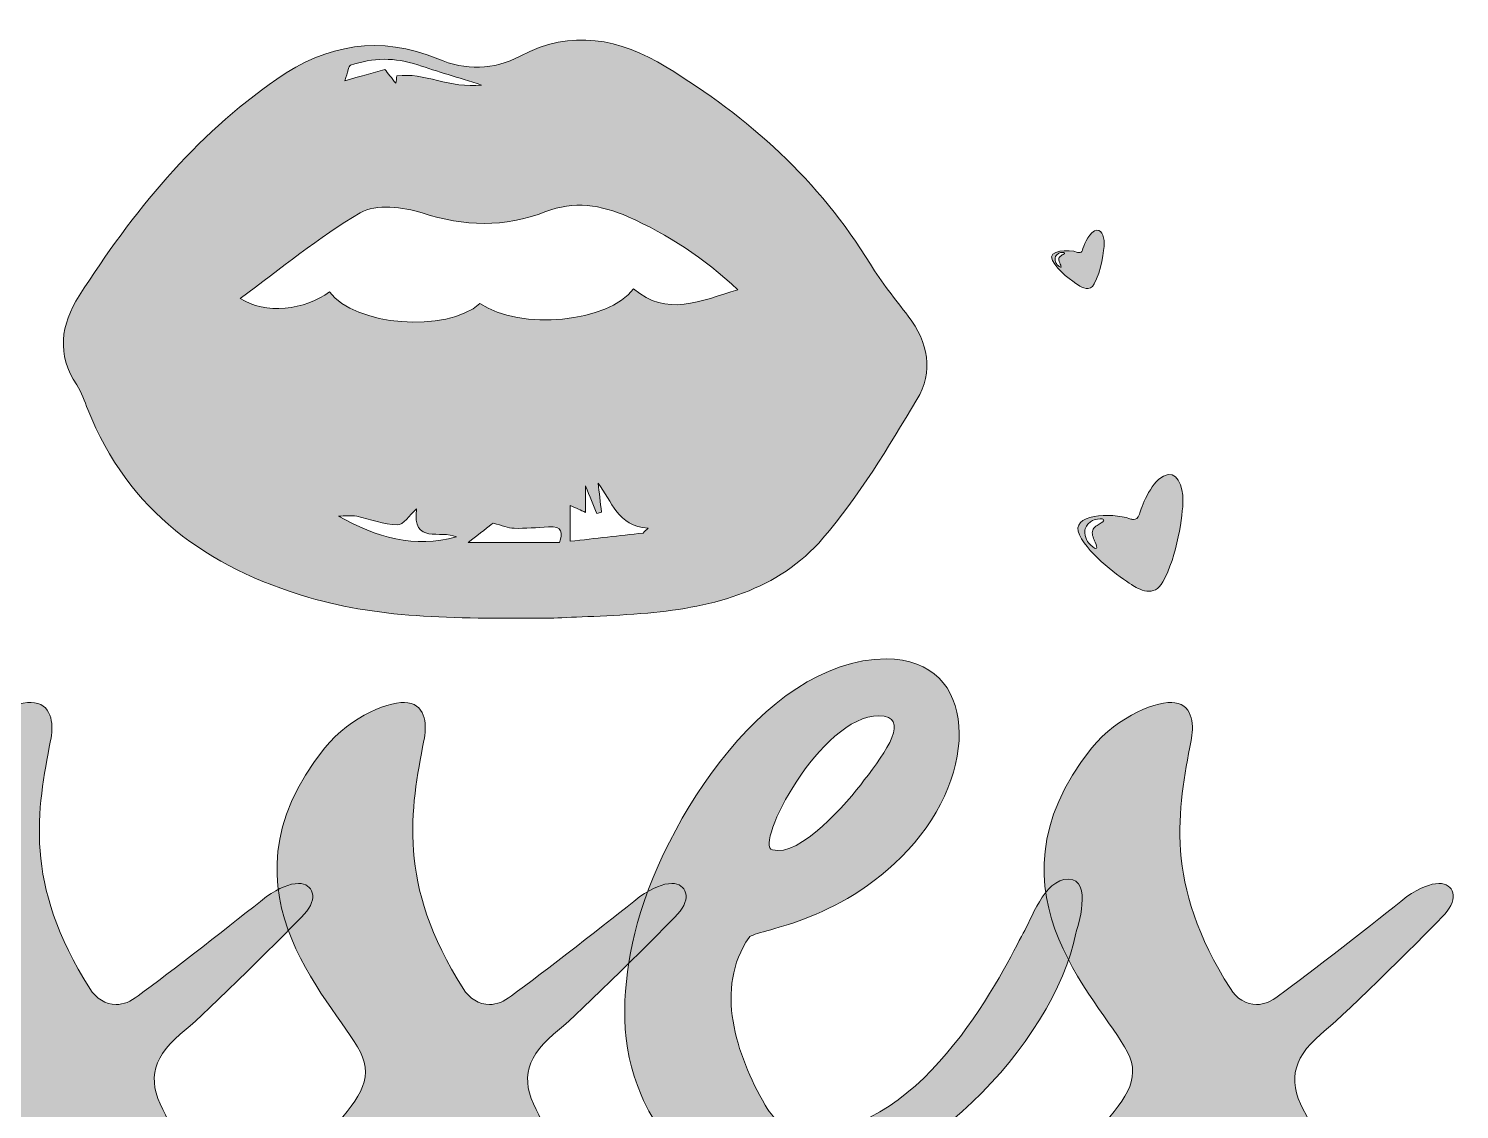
# Model space of a CAD drawing. Header units: inches. Extents: x 146 to 931, y -844 to -235.
# Drawn here: x 528.7 to 931.5, y -539.5 to -235.1 of the extents above; entities that cross this region are included whole.
import ezdxf

# ---------------------------------------------------------------- set-up
doc = ezdxf.new("R2010")
doc.units = ezdxf.units.IN
doc.header["$MEASUREMENT"] = 0
doc.layers.add('Layer 1', color=7, linetype='Continuous')

# ---------------------------------------------------------------- blocks, each defined once
blk = doc.blocks.new('block 3')
at = {"layer": 'Layer 1', "true_color": 0xf4d561}
h = blk.add_hatch(color=41, dxfattribs=at)
h.dxf.hatch_style = 2
edge = h.paths.add_edge_path()
edge.add_spline(control_points=[(698.68, -492.68), (704.84, -462.71), (734.81, -412.62), (770.12, -412.62), (796.4, -412.62), (796.4, -445.06), (776.28, -466.41), (756.16, -487.76), (733.58, -488.58), (731.53, -491.04), (721.67, -505.41), (727.83, -523.89), (736.05, -538.26), (738.92, -543.18), (743.02, -546.06), (747.95, -546.06), (781.62, -546.06), (803.79, -498.84), (808.72, -489.81), (810.77, -486.53), (814.46, -474.62), (821.44, -474.62), (828.42, -474.62), (823.91, -488.58), (823.5, -489.81), (817.34, -521.01), (778.33, -561.66), (744.26, -561.66), (723.32, -561.66), (708.13, -552.22), (701.15, -535.38), (694.99, -521.42), (695.81, -507.05), (698.68, -492.68)], knot_values=[0, 0, 0, 0, 1, 1, 1, 2, 2, 2, 3, 3, 3, 4, 4, 4, 5, 5, 5, 6, 6, 6, 7, 7, 7, 8, 8, 8, 9, 9, 9, 10, 10, 10, 11, 11, 11, 11], degree=3, periodic=1)
edge = h.paths.add_edge_path()
edge.add_spline(control_points=[(738.1, -466.41), (745.9, -468.46), (759.04, -453.27), (763.96, -446.7), (770.12, -438.9), (777.1, -428.63), (768.07, -428.63), (751.65, -428.63), (732.76, -465.17), (738.1, -466.41)], knot_values=[0, 0, 0, 0, 1, 1, 1, 2, 2, 2, 3, 3, 3, 3], degree=3, periodic=1)
h = blk.add_hatch(color=41, dxfattribs=at)
h.dxf.hatch_style = 2
edge = h.paths.add_edge_path()
edge.add_spline(control_points=[(509.83, -645), (485.2, -645), (470.01, -626.94), (479.45, -595.74), (493.82, -548.52), (523.79, -540.31), (517.63, -524.71), (511.88, -510.75), (473.7, -479.13), (506.96, -437.67), (514.35, -428.63), (525.84, -424.12), (530.36, -424.94), (535.7, -425.76), (535.7, -431.92), (534.88, -435.61), (531.18, -454.91), (527.08, -475.85), (545.96, -505.41), (547.61, -508.28), (550.48, -509.93), (553.35, -509.93), (555.41, -509.93), (557.46, -509.11), (559.51, -507.46), (568.13, -501.3), (587.43, -486.11), (595.64, -479.55), (599.34, -477.08), (602.21, -475.85), (604.68, -475.85), (608.78, -475.85), (610.42, -479.96), (606.32, -484.47), (603.44, -487.76), (577.58, -513.21), (573.06, -516.91), (563.62, -524.3), (561.98, -530.87), (566.49, -539.49), (575.11, -554.68), (577.99, -587.53), (572.65, -602.72), (564.03, -626.94), (535.29, -645), (509.83, -645)], knot_values=[0, 0, 0, 0, 1, 1, 1, 2, 2, 2, 3, 3, 3, 4, 4, 4, 5, 5, 5, 6, 6, 6, 7, 7, 7, 8, 8, 8, 9, 9, 9, 10, 10, 10, 11, 11, 11, 12, 12, 12, 13, 13, 13, 14, 14, 14, 15, 15, 15, 15], degree=3, periodic=1)
edge = h.paths.add_edge_path()
edge.add_spline(control_points=[(500.8, -609.7), (501.62, -617.5), (500.8, -626.12), (512.71, -628.99), (519.28, -630.23), (526.67, -622.83), (532.41, -610.93), (536.11, -604.36), (537.75, -554.68), (525.84, -555.09), (522.15, -555.09), (520.1, -558.79), (518.45, -561.66), (508.6, -576.44), (498.75, -593.68), (500.8, -609.7)], knot_values=[0, 0, 0, 0, 1, 1, 1, 2, 2, 2, 3, 3, 3, 4, 4, 4, 5, 5, 5, 5], degree=3, periodic=1)
h = blk.add_hatch(color=41, dxfattribs=at)
h.dxf.hatch_style = 2
edge = h.paths.add_edge_path()
edge.add_spline(control_points=[(614.93, -645), (590.3, -645), (575.11, -626.94), (584.55, -595.74), (598.92, -548.52), (628.89, -540.31), (622.73, -524.71), (616.98, -510.75), (578.8, -479.13), (612.06, -437.67), (619.45, -428.63), (630.94, -424.12), (635.46, -424.94), (640.8, -425.76), (640.8, -431.92), (639.98, -435.61), (636.28, -454.91), (632.18, -475.85), (651.06, -505.41), (652.7, -508.28), (655.58, -509.93), (658.45, -509.93), (660.51, -509.93), (662.56, -509.11), (664.61, -507.46), (673.24, -501.3), (692.53, -486.11), (700.74, -479.55), (704.44, -477.08), (707.31, -475.85), (709.77, -475.85), (713.88, -475.85), (715.52, -479.96), (711.42, -484.47), (708.54, -487.76), (682.68, -513.21), (678.16, -516.91), (668.72, -524.3), (667.07, -530.87), (671.59, -539.49), (680.21, -554.68), (683.09, -587.53), (677.75, -602.72), (669.13, -626.94), (640.39, -645), (614.93, -645)], knot_values=[0, 0, 0, 0, 1, 1, 1, 2, 2, 2, 3, 3, 3, 4, 4, 4, 5, 5, 5, 6, 6, 6, 7, 7, 7, 8, 8, 8, 9, 9, 9, 10, 10, 10, 11, 11, 11, 12, 12, 12, 13, 13, 13, 14, 14, 14, 15, 15, 15, 15], degree=3, periodic=1)
edge = h.paths.add_edge_path()
edge.add_spline(control_points=[(605.9, -609.7), (606.72, -617.5), (605.9, -626.12), (617.81, -628.99), (624.38, -630.23), (631.77, -622.83), (637.51, -610.93), (641.21, -604.36), (642.85, -554.68), (630.94, -555.09), (627.25, -555.09), (625.2, -558.79), (623.56, -561.66), (613.7, -576.44), (603.85, -593.68), (605.9, -609.7)], knot_values=[0, 0, 0, 0, 1, 1, 1, 2, 2, 2, 3, 3, 3, 4, 4, 4, 5, 5, 5, 5], degree=3, periodic=1)
h = blk.add_hatch(color=41, dxfattribs=at)
h.dxf.hatch_style = 2
edge = h.paths.add_edge_path()
edge.add_spline(control_points=[(830.88, -645), (806.25, -645), (791.06, -626.94), (800.5, -595.74), (814.87, -548.52), (844.84, -540.31), (838.68, -524.71), (832.94, -510.75), (794.75, -479.13), (828.01, -437.67), (835.4, -428.63), (846.9, -424.12), (851.41, -424.94), (856.75, -425.76), (856.75, -431.92), (855.93, -435.61), (852.23, -454.91), (848.13, -475.85), (867.01, -505.41), (868.66, -508.28), (871.53, -509.93), (874.4, -509.93), (876.46, -509.93), (878.51, -509.11), (880.56, -507.46), (889.18, -501.3), (908.48, -486.11), (916.69, -479.55), (920.39, -477.08), (923.26, -475.85), (925.73, -475.85), (929.83, -475.85), (931.47, -479.96), (927.37, -484.47), (924.49, -487.76), (898.63, -513.21), (894.11, -516.91), (884.67, -524.3), (883.02, -530.87), (887.54, -539.49), (896.16, -554.68), (899.04, -587.53), (893.7, -602.72), (885.08, -626.94), (856.34, -645), (830.88, -645)], knot_values=[0, 0, 0, 0, 1, 1, 1, 2, 2, 2, 3, 3, 3, 4, 4, 4, 5, 5, 5, 6, 6, 6, 7, 7, 7, 8, 8, 8, 9, 9, 9, 10, 10, 10, 11, 11, 11, 12, 12, 12, 13, 13, 13, 14, 14, 14, 15, 15, 15, 15], degree=3, periodic=1)
edge = h.paths.add_edge_path()
edge.add_spline(control_points=[(821.85, -609.7), (822.67, -617.5), (821.85, -626.12), (833.76, -628.99), (840.33, -630.23), (847.72, -622.83), (853.47, -610.93), (857.16, -604.36), (858.8, -554.68), (846.9, -555.09), (843.2, -555.09), (841.15, -558.79), (839.51, -561.66), (829.65, -576.44), (819.8, -593.68), (821.85, -609.7)], knot_values=[0, 0, 0, 0, 1, 1, 1, 2, 2, 2, 3, 3, 3, 4, 4, 4, 5, 5, 5, 5], degree=3, periodic=1)
at = {"layer": 'Layer 1', "lineweight": 0}
for points, knots in [([(698.68, -492.68), (704.84, -462.71), (734.81, -412.62), (770.12, -412.62), (796.4, -412.62), (796.4, -445.06), (776.28, -466.41), (756.16, -487.76), (733.58, -488.58), (731.53, -491.04), (721.67, -505.41), (727.83, -523.89), (736.05, -538.26), (738.92, -543.18), (743.02, -546.06), (747.95, -546.06), (781.62, -546.06), (803.79, -498.84), (808.72, -489.81), (810.77, -486.53), (814.46, -474.62), (821.44, -474.62), (828.42, -474.62), (823.91, -488.58), (823.5, -489.81), (817.34, -521.01), (778.33, -561.66), (744.26, -561.66), (723.32, -561.66), (708.13, -552.22), (701.15, -535.38), (694.99, -521.42), (695.81, -507.05), (698.68, -492.68)], [0, 0, 0, 0, 1, 1, 1, 2, 2, 2, 3, 3, 3, 4, 4, 4, 5, 5, 5, 6, 6, 6, 7, 7, 7, 8, 8, 8, 9, 9, 9, 10, 10, 10, 11, 11, 11, 11]), ([(509.83, -645), (485.2, -645), (470.01, -626.94), (479.45, -595.74), (493.82, -548.52), (523.79, -540.31), (517.63, -524.71), (511.88, -510.75), (473.7, -479.13), (506.96, -437.67), (514.35, -428.63), (525.84, -424.12), (530.36, -424.94), (535.7, -425.76), (535.7, -431.92), (534.88, -435.61), (531.18, -454.91), (527.08, -475.85), (545.96, -505.41), (547.61, -508.28), (550.48, -509.93), (553.35, -509.93), (555.41, -509.93), (557.46, -509.11), (559.51, -507.46), (568.13, -501.3), (587.43, -486.11), (595.64, -479.55), (599.34, -477.08), (602.21, -475.85), (604.68, -475.85), (608.78, -475.85), (610.42, -479.96), (606.32, -484.47), (603.44, -487.76), (577.58, -513.21), (573.06, -516.91), (563.62, -524.3), (561.98, -530.87), (566.49, -539.49), (575.11, -554.68), (577.99, -587.53), (572.65, -602.72), (564.03, -626.94), (535.29, -645), (509.83, -645)], [0, 0, 0, 0, 1, 1, 1, 2, 2, 2, 3, 3, 3, 4, 4, 4, 5, 5, 5, 6, 6, 6, 7, 7, 7, 8, 8, 8, 9, 9, 9, 10, 10, 10, 11, 11, 11, 12, 12, 12, 13, 13, 13, 14, 14, 14, 15, 15, 15, 15]), ([(614.93, -645), (590.3, -645), (575.11, -626.94), (584.55, -595.74), (598.92, -548.52), (628.89, -540.31), (622.73, -524.71), (616.98, -510.75), (578.8, -479.13), (612.06, -437.67), (619.45, -428.63), (630.94, -424.12), (635.46, -424.94), (640.8, -425.76), (640.8, -431.92), (639.98, -435.61), (636.28, -454.91), (632.18, -475.85), (651.06, -505.41), (652.7, -508.28), (655.58, -509.93), (658.45, -509.93), (660.51, -509.93), (662.56, -509.11), (664.61, -507.46), (673.24, -501.3), (692.53, -486.11), (700.74, -479.55), (704.44, -477.08), (707.31, -475.85), (709.77, -475.85), (713.88, -475.85), (715.52, -479.96), (711.42, -484.47), (708.54, -487.76), (682.68, -513.21), (678.16, -516.91), (668.72, -524.3), (667.07, -530.87), (671.59, -539.49), (680.21, -554.68), (683.09, -587.53), (677.75, -602.72), (669.13, -626.94), (640.39, -645), (614.93, -645)], [0, 0, 0, 0, 1, 1, 1, 2, 2, 2, 3, 3, 3, 4, 4, 4, 5, 5, 5, 6, 6, 6, 7, 7, 7, 8, 8, 8, 9, 9, 9, 10, 10, 10, 11, 11, 11, 12, 12, 12, 13, 13, 13, 14, 14, 14, 15, 15, 15, 15]), ([(830.88, -645), (806.25, -645), (791.06, -626.94), (800.5, -595.74), (814.87, -548.52), (844.84, -540.31), (838.68, -524.71), (832.94, -510.75), (794.75, -479.13), (828.01, -437.67), (835.4, -428.63), (846.9, -424.12), (851.41, -424.94), (856.75, -425.76), (856.75, -431.92), (855.93, -435.61), (852.23, -454.91), (848.13, -475.85), (867.01, -505.41), (868.66, -508.28), (871.53, -509.93), (874.4, -509.93), (876.46, -509.93), (878.51, -509.11), (880.56, -507.46), (889.18, -501.3), (908.48, -486.11), (916.69, -479.55), (920.39, -477.08), (923.26, -475.85), (925.73, -475.85), (929.83, -475.85), (931.47, -479.96), (927.37, -484.47), (924.49, -487.76), (898.63, -513.21), (894.11, -516.91), (884.67, -524.3), (883.02, -530.87), (887.54, -539.49), (896.16, -554.68), (899.04, -587.53), (893.7, -602.72), (885.08, -626.94), (856.34, -645), (830.88, -645)], [0, 0, 0, 0, 1, 1, 1, 2, 2, 2, 3, 3, 3, 4, 4, 4, 5, 5, 5, 6, 6, 6, 7, 7, 7, 8, 8, 8, 9, 9, 9, 10, 10, 10, 11, 11, 11, 12, 12, 12, 13, 13, 13, 14, 14, 14, 15, 15, 15, 15]), ([(738.1, -466.41), (745.9, -468.46), (759.04, -453.27), (763.96, -446.7), (770.12, -438.9), (777.1, -428.63), (768.07, -428.63), (751.65, -428.63), (732.76, -465.17), (738.1, -466.41)], [0, 0, 0, 0, 1, 1, 1, 2, 2, 2, 3, 3, 3, 3])]:
    blk.add_open_spline(points, degree=3, knots=knots, dxfattribs=at)
blk = doc.blocks.new('block 5')
at = {"layer": 'Layer 1', "true_color": 0xe43b40}
h = blk.add_hatch(color=13, dxfattribs=at)
h.dxf.hatch_style = 2
edge = h.paths.add_edge_path()
edge.add_spline(control_points=[(676.58, -401.11), (649.94, -401.29), (628.44, -401.43), (607.57, -395.29), (579.06, -386.89), (556.75, -371.05), (545.38, -342.4), (544.45, -340.05), (543.65, -337.57), (542.27, -335.49), (536.57, -326.88), (537.72, -318.6), (542.97, -310.36), (557.98, -286.83), (575.36, -265.46), (598.55, -249.38), (612.69, -239.58), (627.68, -236.92), (643.93, -243.69), (651.72, -246.93), (659.57, -246.91), (667.09, -242.87), (681.46, -235.15), (695.22, -238.04), (708.13, -245.91), (731.4, -260.08), (751.3, -277.92), (765.66, -301.47), (768.8, -306.6), (772.65, -311.32), (776.33, -316.1), (782.01, -323.48), (783.54, -331.79), (778.79, -339.61), (770.62, -353.05), (762.52, -366.81), (752.32, -378.66), (739.76, -393.25), (721.67, -398.05), (702.98, -399.69), (692.5, -400.62), (681.95, -400.84), (676.58, -401.11)], knot_values=[0, 0, 0, 0, 1, 1, 1, 2, 2, 2, 3, 3, 3, 4, 4, 4, 5, 5, 5, 6, 6, 6, 7, 7, 7, 8, 8, 8, 9, 9, 9, 10, 10, 10, 11, 11, 11, 12, 12, 12, 13, 13, 13, 14, 14, 14, 14], degree=3, periodic=1)
edge = h.paths.add_edge_path()
edge.add_spline(control_points=[(728.35, -308.68), (718.67, -299.63), (708.69, -293.09), (697.53, -288.14), (689.82, -284.73), (682.13, -283.63), (674.29, -286.67), (662.67, -291.19), (651.39, -290.91), (639.52, -287.06), (634.14, -285.32), (626.49, -284.47), (622.09, -287.02), (610.33, -293.83), (599.78, -302.71), (588.29, -311.1), (595.14, -315.77), (606.71, -314.37), (613.43, -309.25), (620.41, -318.88), (646.35, -320.92), (655.77, -312.57), (667.12, -320.22), (692.03, -317.92), (699, -308.4), (708.33, -316.47), (717.84, -311.85), (728.35, -308.68)], knot_values=[0, 0, 0, 0, 1, 1, 1, 2, 2, 2, 3, 3, 3, 4, 4, 4, 5, 5, 5, 6, 6, 6, 7, 7, 7, 8, 8, 8, 9, 9, 9, 9], degree=3, periodic=1)
edge = h.paths.add_edge_path()
edge.add_spline(control_points=[(701.68, -377.17), (702.15, -376.71), (702.63, -376.26), (703.1, -375.8), (694.48, -375.27), (692.93, -368.21), (689.03, -363.09), (689.35, -365.84), (689.67, -368.58), (689.98, -371.33), (689.55, -371.46), (689.11, -371.59), (688.68, -371.72), (687.7, -369.31), (686.71, -366.91), (685.49, -363.91), (685.49, -366.64), (685.49, -368.75), (685.49, -371.37), (684.05, -370.71), (683.01, -370.23), (681.17, -369.39), (681.17, -373.28), (681.17, -376.51), (681.17, -379.5), (688.37, -378.68), (695.02, -377.92), (701.68, -377.17)], knot_values=[0, 0, 0, 0, 1, 1, 1, 2, 2, 2, 3, 3, 3, 4, 4, 4, 5, 5, 5, 6, 6, 6, 7, 7, 7, 8, 8, 8, 9, 9, 9, 9], degree=3, periodic=1)
edge = h.paths.add_edge_path()
edge.add_spline(control_points=[(615.92, -372.39), (626.58, -378.4), (637.4, -381.59), (649.12, -378.26), (644.83, -376.15), (636.58, -380.62), (637.91, -370.34), (635.86, -372.17), (634.14, -374.96), (632.5, -374.91), (628.68, -374.8), (624.92, -373.2), (621.09, -372.45), (619.43, -372.12), (617.65, -372.39), (615.92, -372.39)], knot_values=[0, 0, 0, 0, 1, 1, 1, 2, 2, 2, 3, 3, 3, 4, 4, 4, 5, 5, 5, 5], degree=3, periodic=1)
edge = h.paths.add_edge_path()
edge.add_spline(control_points=[(656.23, -251.03), (649.46, -248.9), (643.82, -247.21), (638.24, -245.34), (631.91, -243.22), (625.6, -243.3), (619.35, -245.45), (618.73, -245.66), (618.6, -247.34), (617.71, -249.86), (622.19, -248.58), (625.46, -247.64), (629.02, -246.62), (629.83, -247.66), (630.95, -249.1), (632.07, -250.55), (632.18, -249.85), (632.29, -249.16), (632.4, -248.46), (640.01, -247.39), (647.39, -252.11), (656.23, -251.03)], knot_values=[0, 0, 0, 0, 1, 1, 1, 2, 2, 2, 3, 3, 3, 4, 4, 4, 5, 5, 5, 6, 6, 6, 7, 7, 7, 7], degree=3, periodic=1)
edge = h.paths.add_edge_path()
edge.add_spline(control_points=[(659.46, -374.39), (658.22, -375.36), (656, -377.09), (652.47, -379.83), (662.03, -379.83), (670.01, -379.83), (678.15, -379.83), (679.06, -377.29), (679.11, -375.13), (675.04, -375.42), (671.82, -375.66), (668.58, -375.91), (665.36, -375.84), (663.72, -375.8), (662.1, -375.07), (659.46, -374.39)], knot_values=[0, 0, 0, 0, 1, 1, 1, 2, 2, 2, 3, 3, 3, 4, 4, 4, 5, 5, 5, 5], degree=3, periodic=1)
at = {"layer": 'Layer 1', "lineweight": 0}
for points, knots in [([(676.58, -401.11), (649.94, -401.29), (628.44, -401.43), (607.57, -395.29), (579.06, -386.89), (556.75, -371.05), (545.38, -342.4), (544.45, -340.05), (543.65, -337.57), (542.27, -335.49), (536.57, -326.88), (537.72, -318.6), (542.97, -310.36), (557.98, -286.83), (575.36, -265.46), (598.55, -249.38), (612.69, -239.58), (627.68, -236.92), (643.93, -243.69), (651.72, -246.93), (659.57, -246.91), (667.09, -242.87), (681.46, -235.15), (695.22, -238.04), (708.13, -245.91), (731.4, -260.08), (751.3, -277.92), (765.66, -301.47), (768.8, -306.6), (772.65, -311.32), (776.33, -316.1), (782.01, -323.48), (783.54, -331.79), (778.79, -339.61), (770.62, -353.05), (762.52, -366.81), (752.32, -378.66), (739.76, -393.25), (721.67, -398.05), (702.98, -399.69), (692.5, -400.62), (681.95, -400.84), (676.58, -401.11)], [0, 0, 0, 0, 1, 1, 1, 2, 2, 2, 3, 3, 3, 4, 4, 4, 5, 5, 5, 6, 6, 6, 7, 7, 7, 8, 8, 8, 9, 9, 9, 10, 10, 10, 11, 11, 11, 12, 12, 12, 13, 13, 13, 14, 14, 14, 14]), ([(656.23, -251.03), (649.46, -248.9), (643.82, -247.21), (638.24, -245.34), (631.91, -243.22), (625.6, -243.3), (619.35, -245.45), (618.73, -245.66), (618.6, -247.34), (617.71, -249.86), (622.19, -248.58), (625.46, -247.64), (629.02, -246.62), (629.83, -247.66), (630.95, -249.1), (632.07, -250.55), (632.18, -249.85), (632.29, -249.16), (632.4, -248.46), (640.01, -247.39), (647.39, -252.11), (656.23, -251.03)], [0, 0, 0, 0, 1, 1, 1, 2, 2, 2, 3, 3, 3, 4, 4, 4, 5, 5, 5, 6, 6, 6, 7, 7, 7, 7]), ([(728.35, -308.68), (718.67, -299.63), (708.69, -293.09), (697.53, -288.14), (689.82, -284.73), (682.13, -283.63), (674.29, -286.67), (662.67, -291.19), (651.39, -290.91), (639.52, -287.06), (634.14, -285.32), (626.49, -284.47), (622.09, -287.02), (610.33, -293.83), (599.78, -302.71), (588.29, -311.1), (595.14, -315.77), (606.71, -314.37), (613.43, -309.25), (620.41, -318.88), (646.35, -320.92), (655.77, -312.57), (667.12, -320.22), (692.03, -317.92), (699, -308.4), (708.33, -316.47), (717.84, -311.85), (728.35, -308.68)], [0, 0, 0, 0, 1, 1, 1, 2, 2, 2, 3, 3, 3, 4, 4, 4, 5, 5, 5, 6, 6, 6, 7, 7, 7, 8, 8, 8, 9, 9, 9, 9]), ([(701.68, -377.17), (702.15, -376.71), (702.63, -376.26), (703.1, -375.8), (694.48, -375.27), (692.93, -368.21), (689.03, -363.09), (689.35, -365.84), (689.67, -368.58), (689.98, -371.33), (689.55, -371.46), (689.11, -371.59), (688.68, -371.72), (687.7, -369.31), (686.71, -366.91), (685.49, -363.91), (685.49, -366.64), (685.49, -368.75), (685.49, -371.37), (684.05, -370.71), (683.01, -370.23), (681.17, -369.39), (681.17, -373.28), (681.17, -376.51), (681.17, -379.5), (688.37, -378.68), (695.02, -377.92), (701.68, -377.17)], [0, 0, 0, 0, 1, 1, 1, 2, 2, 2, 3, 3, 3, 4, 4, 4, 5, 5, 5, 6, 6, 6, 7, 7, 7, 8, 8, 8, 9, 9, 9, 9]), ([(615.92, -372.39), (626.58, -378.4), (637.4, -381.59), (649.12, -378.26), (644.83, -376.15), (636.58, -380.62), (637.91, -370.34), (635.86, -372.17), (634.14, -374.96), (632.5, -374.91), (628.68, -374.8), (624.92, -373.2), (621.09, -372.45), (619.43, -372.12), (617.65, -372.39), (615.92, -372.39)], [0, 0, 0, 0, 1, 1, 1, 2, 2, 2, 3, 3, 3, 4, 4, 4, 5, 5, 5, 5]), ([(659.46, -374.39), (658.22, -375.36), (656, -377.09), (652.47, -379.83), (662.03, -379.83), (670.01, -379.83), (678.15, -379.83), (679.06, -377.29), (679.11, -375.13), (675.04, -375.42), (671.82, -375.66), (668.58, -375.91), (665.36, -375.84), (663.72, -375.8), (662.1, -375.07), (659.46, -374.39)], [0, 0, 0, 0, 1, 1, 1, 2, 2, 2, 3, 3, 3, 4, 4, 4, 5, 5, 5, 5])]:
    blk.add_open_spline(points, degree=3, knots=knots, dxfattribs=at)
blk = doc.blocks.new('block 2')
at = {"layer": 'Layer 1', "true_color": 0xe43b40}
h = blk.add_hatch(color=13, dxfattribs=at)
h.dxf.hatch_style = 2
edge = h.paths.add_edge_path()
edge.add_spline(control_points=[(828.72, -292.13), (826.8, -293.18), (825.64, -296.56), (825.35, -297.5), (825.15, -298.13), (824.83, -298.21), (824.52, -298.22), (824.35, -298.23), (824.18, -298.2), (824.02, -298.14), (821.42, -297.23), (815.5, -297.45), (816.9, -300.4), (818.33, -303.39), (822.7, -306.37), (824.22, -307.41), (825.25, -308.06), (827.46, -309.32), (828.64, -307.01), (830.67, -303.51), (831.47, -297.48), (831.48, -295.56), (831.5, -293.63), (830.63, -291.08), (828.72, -292.13)], knot_values=[0, 0, 0, 0, 1, 1, 1, 2, 2, 2, 3, 3, 3, 4, 4, 4, 5, 5, 5, 6, 6, 6, 7, 7, 7, 8, 8, 8, 8], degree=3, periodic=1)
edge = h.paths.add_edge_path()
edge.add_spline(control_points=[(819.69, -298.88), (819.49, -299), (819.27, -299.15), (819.08, -299.33), (818.89, -299.51), (818.77, -299.7), (818.73, -299.92), (818.69, -300.15), (818.73, -300.43), (818.82, -300.7), (818.9, -300.97), (819.02, -301.22), (819.11, -301.44), (819.31, -301.88), (819.42, -302.2), (819.31, -302.3), (819.2, -302.39), (818.89, -302.25), (818.5, -301.87), (818.31, -301.67), (818.09, -301.42), (817.92, -301.08), (817.74, -300.74), (817.6, -300.27), (817.68, -299.73), (817.73, -299.47), (817.85, -299.22), (817.99, -299.02), (818.14, -298.82), (818.31, -298.66), (818.49, -298.55), (818.83, -298.32), (819.16, -298.23), (819.44, -298.18), (819.99, -298.09), (820.34, -298.19), (820.36, -298.33), (820.37, -298.48), (820.09, -298.64), (819.69, -298.88)], knot_values=[0, 0, 0, 0, 1, 1, 1, 2, 2, 2, 3, 3, 3, 4, 4, 4, 5, 5, 5, 6, 6, 6, 7, 7, 7, 8, 8, 8, 9, 9, 9, 10, 10, 10, 11, 11, 11, 12, 12, 12, 13, 13, 13, 13], degree=3, periodic=1)
h = blk.add_hatch(color=13, dxfattribs=at)
h.dxf.hatch_style = 2
edge = h.paths.add_edge_path()
edge.add_spline(control_points=[(848.14, -361.14), (844.31, -363.24), (841.99, -370), (841.4, -371.88), (841.01, -373.13), (840.37, -373.3), (839.75, -373.32), (839.4, -373.34), (839.07, -373.27), (838.74, -373.15), (833.54, -371.33), (821.71, -371.79), (824.51, -377.67), (827.36, -383.66), (836.1, -389.63), (839.14, -391.69), (841.2, -393), (845.62, -395.52), (847.98, -390.9), (852.04, -383.89), (853.64, -371.85), (853.67, -367.99), (853.7, -364.13), (851.97, -359.05), (848.14, -361.14)], knot_values=[0, 0, 0, 0, 1, 1, 1, 2, 2, 2, 3, 3, 3, 4, 4, 4, 5, 5, 5, 6, 6, 6, 7, 7, 7, 8, 8, 8, 8], degree=3, periodic=1)
edge = h.paths.add_edge_path()
edge.add_spline(control_points=[(830.09, -374.65), (829.69, -374.89), (829.24, -375.18), (828.87, -375.53), (828.48, -375.89), (828.25, -376.28), (828.16, -376.72), (828.08, -377.18), (828.16, -377.73), (828.34, -378.27), (828.5, -378.81), (828.74, -379.31), (828.92, -379.76), (829.32, -380.64), (829.55, -381.27), (829.32, -381.47), (829.11, -381.65), (828.48, -381.38), (827.7, -380.62), (827.32, -380.22), (826.89, -379.72), (826.54, -379.03), (826.19, -378.35), (825.9, -377.42), (826.07, -376.34), (826.17, -375.81), (826.4, -375.31), (826.69, -374.92), (826.98, -374.52), (827.33, -374.21), (827.68, -373.98), (828.37, -373.53), (829.03, -373.33), (829.58, -373.23), (830.69, -373.05), (831.38, -373.26), (831.41, -373.55), (831.45, -373.84), (830.88, -374.16), (830.09, -374.65)], knot_values=[0, 0, 0, 0, 1, 1, 1, 2, 2, 2, 3, 3, 3, 4, 4, 4, 5, 5, 5, 6, 6, 6, 7, 7, 7, 8, 8, 8, 9, 9, 9, 10, 10, 10, 11, 11, 11, 12, 12, 12, 13, 13, 13, 13], degree=3, periodic=1)
at = {"layer": 'Layer 1', "lineweight": 0}
for points, knots in [([(828.72, -292.13), (826.8, -293.18), (825.64, -296.56), (825.35, -297.5), (825.15, -298.13), (824.83, -298.21), (824.52, -298.22), (824.35, -298.23), (824.18, -298.2), (824.02, -298.14), (821.42, -297.23), (815.5, -297.45), (816.9, -300.4), (818.33, -303.39), (822.7, -306.37), (824.22, -307.41), (825.25, -308.06), (827.46, -309.32), (828.64, -307.01), (830.67, -303.51), (831.47, -297.48), (831.48, -295.56), (831.5, -293.63), (830.63, -291.08), (828.72, -292.13)], [0, 0, 0, 0, 1, 1, 1, 2, 2, 2, 3, 3, 3, 4, 4, 4, 5, 5, 5, 6, 6, 6, 7, 7, 7, 8, 8, 8, 8]), ([(819.69, -298.88), (819.49, -299), (819.27, -299.15), (819.08, -299.33), (818.89, -299.51), (818.77, -299.7), (818.73, -299.92), (818.69, -300.15), (818.73, -300.43), (818.82, -300.7), (818.9, -300.97), (819.02, -301.22), (819.11, -301.44), (819.31, -301.88), (819.42, -302.2), (819.31, -302.3), (819.2, -302.39), (818.89, -302.25), (818.5, -301.87), (818.31, -301.67), (818.09, -301.42), (817.92, -301.08), (817.74, -300.74), (817.6, -300.27), (817.68, -299.73), (817.73, -299.47), (817.85, -299.22), (817.99, -299.02), (818.14, -298.82), (818.31, -298.66), (818.49, -298.55), (818.83, -298.32), (819.16, -298.23), (819.44, -298.18), (819.99, -298.09), (820.34, -298.19), (820.36, -298.33), (820.37, -298.48), (820.09, -298.64), (819.69, -298.88)], [0, 0, 0, 0, 1, 1, 1, 2, 2, 2, 3, 3, 3, 4, 4, 4, 5, 5, 5, 6, 6, 6, 7, 7, 7, 8, 8, 8, 9, 9, 9, 10, 10, 10, 11, 11, 11, 12, 12, 12, 13, 13, 13, 13]), ([(848.14, -361.14), (844.31, -363.24), (841.99, -370), (841.4, -371.88), (841.01, -373.13), (840.37, -373.3), (839.75, -373.32), (839.4, -373.34), (839.07, -373.27), (838.74, -373.15), (833.54, -371.33), (821.71, -371.79), (824.51, -377.67), (827.36, -383.66), (836.1, -389.63), (839.14, -391.69), (841.2, -393), (845.62, -395.52), (847.98, -390.9), (852.04, -383.89), (853.64, -371.85), (853.67, -367.99), (853.7, -364.13), (851.97, -359.05), (848.14, -361.14)], [0, 0, 0, 0, 1, 1, 1, 2, 2, 2, 3, 3, 3, 4, 4, 4, 5, 5, 5, 6, 6, 6, 7, 7, 7, 8, 8, 8, 8]), ([(830.09, -374.65), (829.69, -374.89), (829.24, -375.18), (828.87, -375.53), (828.48, -375.89), (828.25, -376.28), (828.16, -376.72), (828.08, -377.18), (828.16, -377.73), (828.34, -378.27), (828.5, -378.81), (828.74, -379.31), (828.92, -379.76), (829.32, -380.64), (829.55, -381.27), (829.32, -381.47), (829.11, -381.65), (828.48, -381.38), (827.7, -380.62), (827.32, -380.22), (826.89, -379.72), (826.54, -379.03), (826.19, -378.35), (825.9, -377.42), (826.07, -376.34), (826.17, -375.81), (826.4, -375.31), (826.69, -374.92), (826.98, -374.52), (827.33, -374.21), (827.68, -373.98), (828.37, -373.53), (829.03, -373.33), (829.58, -373.23), (830.69, -373.05), (831.38, -373.26), (831.41, -373.55), (831.45, -373.84), (830.88, -374.16), (830.09, -374.65)], [0, 0, 0, 0, 1, 1, 1, 2, 2, 2, 3, 3, 3, 4, 4, 4, 5, 5, 5, 6, 6, 6, 7, 7, 7, 8, 8, 8, 9, 9, 9, 10, 10, 10, 11, 11, 11, 12, 12, 12, 13, 13, 13, 13])]:
    blk.add_open_spline(points, degree=3, knots=knots, dxfattribs=at)
at = {"layer": 'Layer 1'}
for name in ['block 5', 'block 3']:
    blk.add_blockref(name, (0, 0), dxfattribs=at)

msp = doc.modelspace()

# ---------------------------------------------------------------- block references
at = {"layer": 'Layer 1'}
msp.add_blockref('block 2', (0, 0), dxfattribs=at)

doc.saveas('drawing.dxf')
